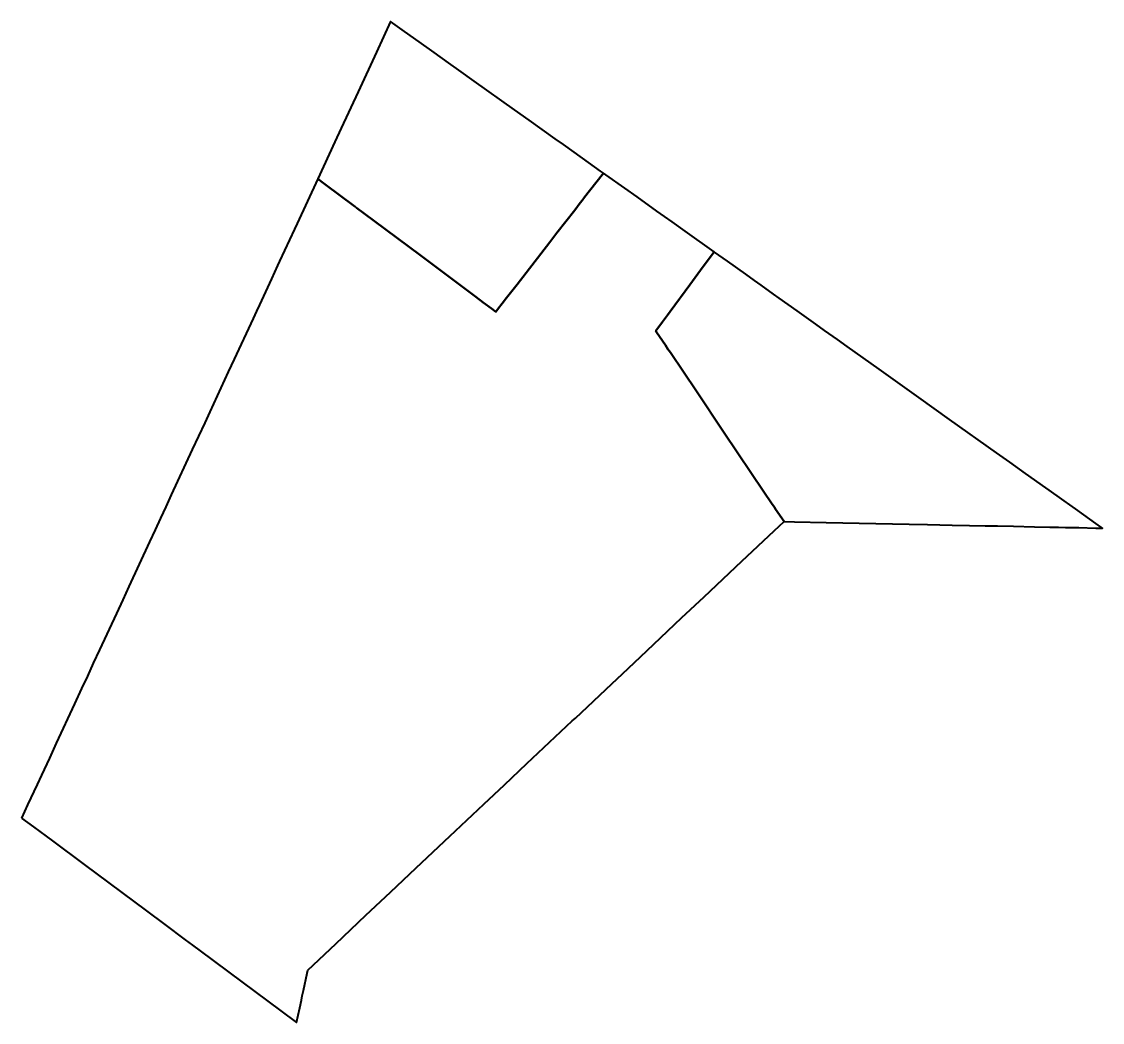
# Model space of a CAD drawing. Header units: metres. Extents: x 807618.5 to 807697.3, y 9157466 to 9157538.9.
import ezdxf

# ---------------------------------------------------------------- set-up
doc = ezdxf.new("R2010")
doc.units = ezdxf.units.M
doc.header["$MEASUREMENT"] = 0
doc.layers.add('2820-21252', color=1, linetype='Continuous')

msp = doc.modelspace()

# ---------------------------------------------------------------- linework, layer by layer
at = {"layer": '2820-21252', "color": 3, "lineweight": 40, "true_color": 0x00ff00}
for points in [[(807640.091, 9157527.479), (807640.296, 9157527.325), (807640.316, 9157527.31), (807640.613, 9157527.088), (807642.79, 9157525.461), (807642.797, 9157525.456), (807642.807, 9157525.448), (807642.916, 9157525.367), (807644.132, 9157524.458), (807647.622, 9157521.849), (807651.607, 9157518.87), (807652.148, 9157518.466), (807652.752, 9157518.014), (807653.063, 9157517.782), (807653.259, 9157518.035), (807653.521, 9157518.372), (807653.852, 9157518.799), (807654.61, 9157519.776), (807656.997, 9157522.852), (807657.516, 9157523.522), (807658.815, 9157525.196), (807659.217, 9157525.715), (807659.349, 9157525.884), (807659.533, 9157526.121), (807660.344, 9157527.166), (807660.905, 9157527.889), (807660.696, 9157528.037), (807659.389, 9157528.968), (807657.989, 9157529.965), (807657.384, 9157530.395), (807655.483, 9157531.748), (807654.422, 9157532.504), (807651.488, 9157534.593), (807650.37, 9157535.389), (807649.607, 9157535.931), (807648.57, 9157536.67), (807647.477, 9157537.448), (807646.405, 9157538.211), (807645.395, 9157538.93), (807644.368, 9157536.714), (807643.021, 9157533.805), (807641.793, 9157531.154), (807641.335, 9157530.164)], [(807618.508, 9157480.875), (807619.377, 9157480.228), (807620.758, 9157479.2), (807623.058, 9157477.49), (807627.606, 9157474.105), (807628.933, 9157473.119), (807630.432, 9157472.003), (807630.951, 9157471.617), (807631.523, 9157471.192), (807634.545, 9157468.943), (807637.393, 9157466.824), (807638.533, 9157465.976), (807638.772, 9157467.025), (807638.894, 9157467.598), (807638.961, 9157467.912), (807639.045, 9157468.308), (807639.311, 9157469.553), (807639.362, 9157469.794), (807641.393, 9157471.707), (807643.602, 9157473.788), (807645.392, 9157475.475), (807647.267, 9157477.241), (807649.71, 9157479.543), (807652.187, 9157481.876), (807653.699, 9157483.3), (807655.335, 9157484.842), (807656.981, 9157486.393), (807658.636, 9157487.952), (807658.858, 9157488.161), (807661.506, 9157490.656), (807662.289, 9157491.394), (807663.607, 9157492.635), (807664.575, 9157493.547), (807666.602, 9157495.456), (807668.245, 9157497.005), (807670.996, 9157499.596), (807673.343, 9157501.808), (807674.064, 9157502.487), (807673.455, 9157503.393), (807673.388, 9157503.491), (807673.341, 9157503.562), (807673.157, 9157503.835), (807672.604, 9157504.658), (807670.709, 9157507.476), (807669.659, 9157509.037), (807667.675, 9157511.988), (807665.785, 9157514.798), (807665.606, 9157515.064), (807665.425, 9157515.334), (807664.78, 9157516.293), (807664.72, 9157516.382), (807665.205, 9157517.041), (807665.572, 9157517.54), (807665.757, 9157517.793), (807667.189, 9157519.74), (807667.974, 9157520.809), (807668.962, 9157522.153), (807666.856, 9157523.653), (807665.909, 9157524.326), (807664.804, 9157525.113), (807663.351, 9157526.148), (807662.464, 9157526.779), (807661.089, 9157527.757), (807660.905, 9157527.889), (807660.344, 9157527.166), (807659.533, 9157526.121), (807659.349, 9157525.884), (807659.217, 9157525.715), (807658.815, 9157525.196), (807657.516, 9157523.522), (807656.997, 9157522.852), (807654.61, 9157519.776), (807653.852, 9157518.799), (807653.521, 9157518.372), (807653.259, 9157518.035), (807653.063, 9157517.782), (807652.752, 9157518.014), (807652.148, 9157518.466), (807651.607, 9157518.87), (807647.622, 9157521.849), (807644.132, 9157524.458), (807642.916, 9157525.367), (807642.807, 9157525.448), (807642.797, 9157525.456), (807642.79, 9157525.461), (807640.613, 9157527.088), (807640.316, 9157527.31), (807640.296, 9157527.325), (807640.091, 9157527.479), (807638.578, 9157524.212), (807638.388, 9157523.8), (807637.308, 9157521.469), (807637.166, 9157521.163), (807636.709, 9157520.177), (807635.831, 9157518.279), (807635.616, 9157517.816), (807635.37, 9157517.283), (807634.001, 9157514.329), (807633.571, 9157513.401), (807632.224, 9157510.492), (807631.854, 9157509.692), (807631.4, 9157508.712), (807630.945, 9157507.73), (807629.415, 9157504.425), (807629.016, 9157503.565), (807628.634, 9157502.739), (807628.233, 9157501.874), (807627.833, 9157501.011), (807626.325, 9157497.753), (807625.873, 9157496.778), (807625.413, 9157495.785), (807624.188, 9157493.14), (807623.734, 9157492.159), (807623.299, 9157491.219), (807622.876, 9157490.307), (807622.363, 9157489.199), (807621.031, 9157486.322), (807620.53, 9157485.24), (807619.952, 9157483.992), (807619.637, 9157483.312), (807618.948, 9157481.824)]]:
    msp.add_lwpolyline(points, close=True, dxfattribs=at)
at = {"layer": '2820-21252', "color": 5, "lineweight": 40, "true_color": 0x0000ff}
msp.add_lwpolyline([(807664.72, 9157516.382), (807664.78, 9157516.293), (807665.425, 9157515.334), (807665.606, 9157515.064), (807665.785, 9157514.798), (807667.675, 9157511.988), (807669.659, 9157509.037), (807670.709, 9157507.476), (807672.604, 9157504.658), (807673.157, 9157503.835), (807673.341, 9157503.562), (807673.388, 9157503.491), (807673.455, 9157503.393), (807674.064, 9157502.487), (807674.837, 9157502.471), (807677.124, 9157502.423), (807680.761, 9157502.348), (807683.181, 9157502.298), (807684.516, 9157502.27), (807686.327, 9157502.232), (807687.582, 9157502.206), (807688.711, 9157502.183), (807689.624, 9157502.164), (807690.792, 9157502.14), (807692.32, 9157502.108), (807693.44, 9157502.085), (807694.056, 9157502.072), (807694.581, 9157502.061), (807695.06, 9157502.051), (807695.535, 9157502.041), (807696.789, 9157502.015), (807697.188, 9157502.007), (807697.263, 9157502.005), (807697.197, 9157502.052), (807696.787, 9157502.344), (807695.916, 9157502.965), (807695.301, 9157503.403), (807694.474, 9157503.991), (807694.309, 9157504.109), (807693.38, 9157504.77), (807693.139, 9157504.941), (807691.667, 9157505.99), (807690.511, 9157506.813), (807689.55, 9157507.496), (807686.129, 9157509.932), (807683.888, 9157511.527), (807680.997, 9157513.585), (807678.657, 9157515.251), (807677.952, 9157515.753), (807677.018, 9157516.418), (807676.383, 9157516.87), (807675.026, 9157517.836), (807673.701, 9157518.779), (807673.3, 9157519.065), (807672.399, 9157519.706), (807671.904, 9157520.058), (807671.271, 9157520.51), (807669.936, 9157521.459), (807669.003, 9157522.124), (807668.962, 9157522.153), (807667.974, 9157520.809), (807667.189, 9157519.74), (807665.757, 9157517.793), (807665.572, 9157517.54), (807665.205, 9157517.041)], close=True, dxfattribs=at)

doc.saveas('drawing.dxf')
